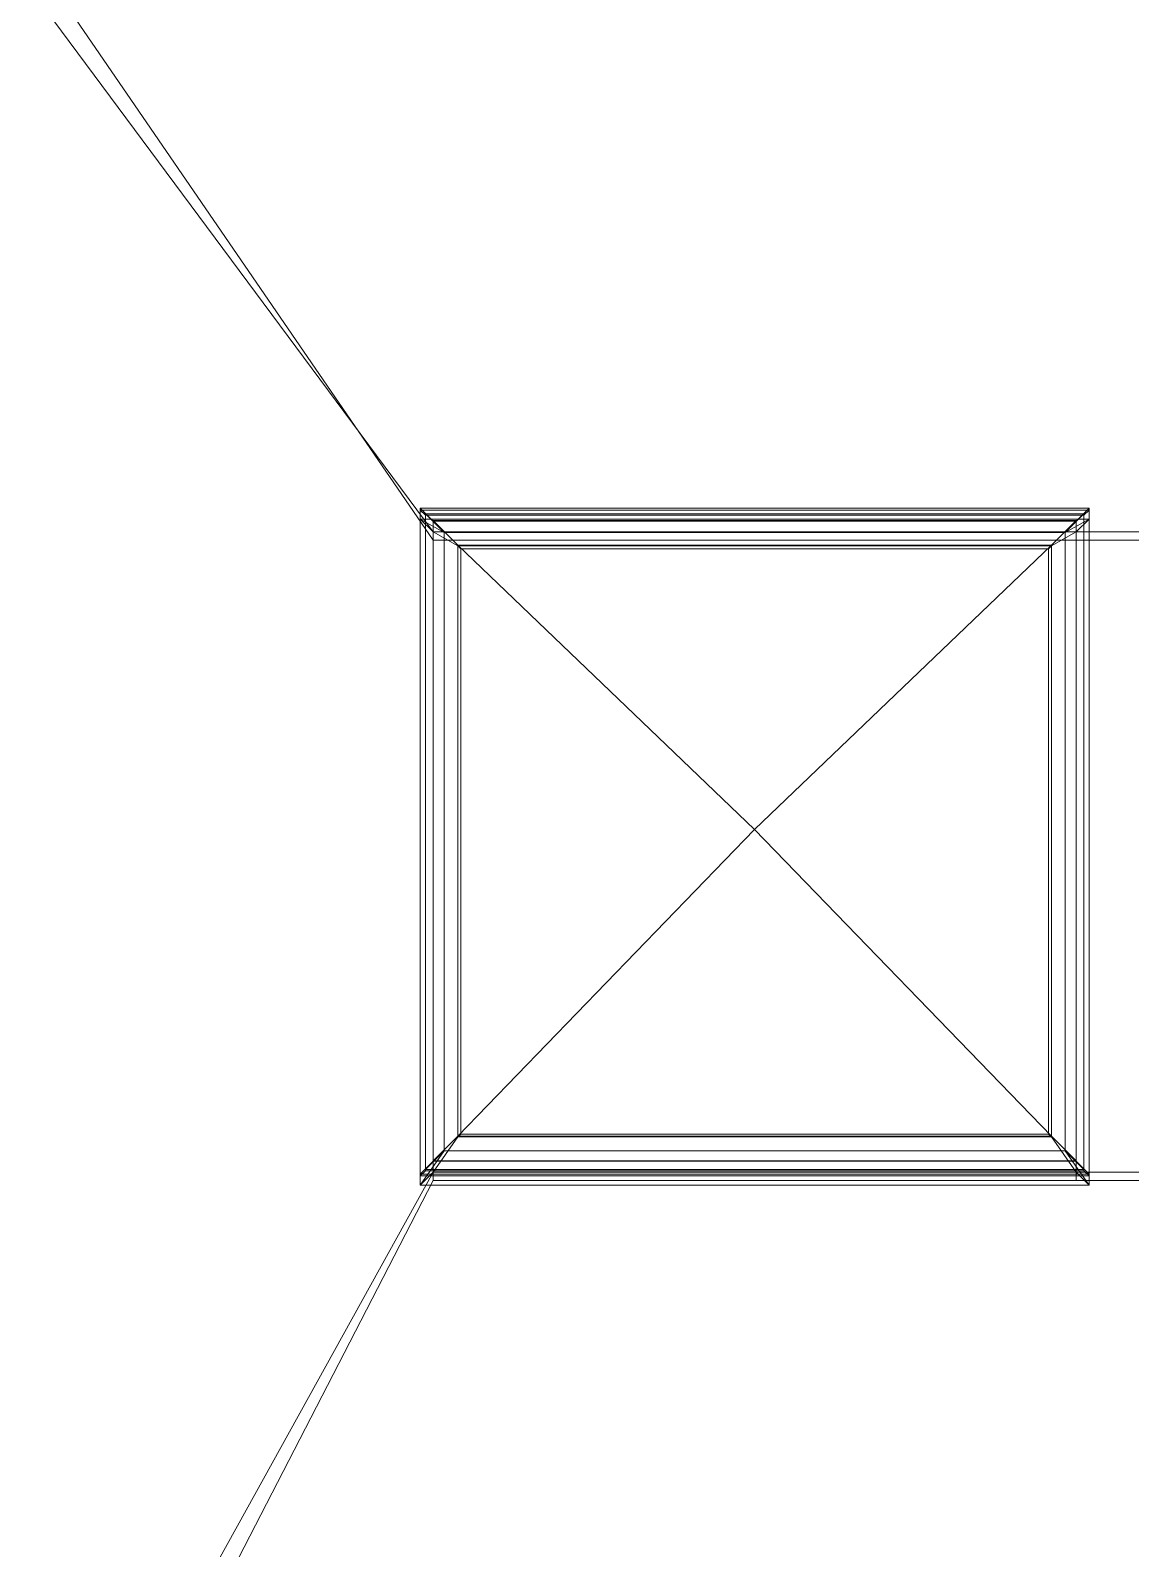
# Model space of a CAD drawing. Header units: millimetres. Extents: x -40035 to 35850, y -22604 to 20487.
# Drawn here: x -37897 to -35758, y 1076 to 4028 of the extents above; entities that cross this region are included whole.
import ezdxf

# ---------------------------------------------------------------- set-up
doc = ezdxf.new("R2010")
doc.units = ezdxf.units.MM
for name, color, linetype, lineweight in [('A-FLOR', 192, 'Continuous', 9), ('A-GLAZ', 151, 'Continuous', 9), ('A-ROOF', 132, 'Continuous', 9), ('S-FNDN', 32, 'Continuous', 9)]:
    doc.layers.add(name, color=color, linetype=linetype, lineweight=lineweight)

# ---------------------------------------------------------------- blocks, each defined once
blk = doc.blocks.new('Lichtkuppel Dach - Rechteckig - Spitz - 1_25 x 1_25-701672-_3D_')
at = {"layer": 'A-GLAZ'}
mesh = blk.add_polyface(dxfattribs=at)
corners = [(603.4, 603.4, 4410), (650.3, 650.3, 4180), (-650.3, 650.3, 4180), (-603.4, 603.4, 4410)]
mesh.append_faces([[corners[k] for k in face] for face in [(3, 0, 1, 2)]])
mesh = blk.add_polyface(dxfattribs=at)
corners = [(-650.3, -650.3, 4180), (-650.3, 650.3, 4180), (650.3, 650.3, 4180), (650.3, -650.3, 4180), (625, -625, 4180), (625, 625, 4180), (-625, 625, 4180), (-625, -625, 4180)]
mesh.append_faces([[corners[k] for k in face] for face in [(2, 5, 6, 1), (1, 6, 7, 0)]], dxfattribs={"vtx0": -1, "vtx2": -1})
mesh.append_faces([[corners[k] for k in face] for face in [(4, 5, 2, 3), (7, 4, 3, 0)]], dxfattribs={"vtx1": -1, "vtx3": -1})
mesh = blk.add_polyface(dxfattribs=at)
corners = [(-603.4, 603.4, 4410), (-650.3, 650.3, 4180), (-650.3, -650.3, 4180), (-603.4, -603.4, 4410)]
mesh.append_faces([[corners[k] for k in face] for face in [(3, 0, 1, 2)]])
mesh = blk.add_polyface(dxfattribs=at)
corners = [(650, 650, 4420), (650, 650, 4380), (-650, 650, 4380), (-650, 650, 4420)]
mesh.append_faces([[corners[k] for k in face] for face in [(3, 0, 1, 2)]])
mesh = blk.add_polyface(dxfattribs=at)
corners = [(-650, -650, 4380), (-650, 650, 4380), (650, 650, 4380), (650, -650, 4380), (640, -640, 4380), (640, 640, 4380), (-640, 640, 4380), (-640, -640, 4380)]
mesh.append_faces([[corners[k] for k in face] for face in [(2, 5, 6, 1), (1, 6, 7, 0)]], dxfattribs={"vtx0": -1, "vtx2": -1})
mesh.append_faces([[corners[k] for k in face] for face in [(4, 5, 2, 3), (7, 4, 3, 0)]], dxfattribs={"vtx1": -1, "vtx3": -1})
mesh = blk.add_polyface(dxfattribs=at)
corners = [(-650, 650, 4420), (-650, 650, 4380), (-650, -650, 4380), (-650, -650, 4420)]
mesh.append_faces([[corners[k] for k in face] for face in [(3, 0, 1, 2)]])
mesh = blk.add_polyface(dxfattribs=at)
corners = [(650, -650, 4420), (650, 650, 4420), (-650, 650, 4420), (-650, -650, 4420), (-625, -625, 4420), (-625, 625, 4420), (625, 625, 4420), (625, -625, 4420)]
mesh.append_faces([[corners[k] for k in face] for face in [(2, 5, 6, 1), (1, 6, 7, 0)]], dxfattribs={"vtx0": -1, "vtx2": -1})
mesh.append_faces([[corners[k] for k in face] for face in [(4, 5, 2, 3), (7, 4, 3, 0)]], dxfattribs={"vtx1": -1, "vtx3": -1})
mesh = blk.add_polyface(dxfattribs=at)
corners = [(603.4, -603.4, 4410), (650.3, -650.3, 4180), (650.3, 650.3, 4180), (603.4, 603.4, 4410)]
mesh.append_faces([[corners[k] for k in face] for face in [(3, 0, 1, 2)]])
mesh = blk.add_polyface(dxfattribs=at)
corners = [(650, -650, 4420), (650, -650, 4380), (650, 650, 4380), (650, 650, 4420)]
mesh.append_faces([[corners[k] for k in face] for face in [(0, 1, 2, 3)]])
mesh = blk.add_polyface(dxfattribs=at)
corners = [(640, 640, 4380), (640, 640, 4410), (-640, 640, 4410), (-640, 640, 4380)]
mesh.append_faces([[corners[k] for k in face] for face in [(3, 0, 1, 2)]])
mesh = blk.add_polyface(dxfattribs=at)
corners = [(-640, -640, 4410), (-640, 640, 4410), (640, 640, 4410), (640, -640, 4410), (603.4, -603.4, 4410), (603.4, 603.4, 4410), (-603.4, 603.4, 4410), (-603.4, -603.4, 4410)]
mesh.append_faces([[corners[k] for k in face] for face in [(2, 5, 6, 1), (1, 6, 7, 0)]], dxfattribs={"vtx0": -1, "vtx2": -1})
mesh.append_faces([[corners[k] for k in face] for face in [(4, 5, 2, 3), (7, 4, 3, 0)]], dxfattribs={"vtx1": -1, "vtx3": -1})
mesh = blk.add_polyface(dxfattribs=at)
corners = [(-640, 640, 4380), (-640, 640, 4410), (-640, -640, 4410), (-640, -640, 4380)]
mesh.append_faces([[corners[k] for k in face] for face in [(3, 0, 1, 2)]])
mesh = blk.add_polyface(dxfattribs=at)
corners = [(625, 625, 4180), (577, 577, 4416.1), (-577, 577, 4416.1), (-625, 625, 4180)]
mesh.append_faces([[corners[k] for k in face] for face in [(0, 1, 2, 3)]])
mesh = blk.add_polyface(dxfattribs=at)
corners = [(625, 625, 4430), (625, 625, 4420), (-625, 625, 4420), (-625, 625, 4430)]
mesh.append_faces([[corners[k] for k in face] for face in [(0, 1, 2, 3)]])
mesh = blk.add_polyface(dxfattribs=at)
corners = [(-625, 625, 4180), (-577, 577, 4416.1), (-577, -577, 4416.1), (-625, -625, 4180)]
mesh.append_faces([[corners[k] for k in face] for face in [(0, 1, 2, 3)]])
mesh = blk.add_polyface(dxfattribs=at)
corners = [(-625, 625, 4430), (-625, 625, 4420), (-625, -625, 4420), (-625, -625, 4430)]
mesh.append_faces([[corners[k] for k in face] for face in [(0, 1, 2, 3)]])
mesh = blk.add_polyface(dxfattribs=at)
corners = [(625, -625, 4430), (625, 625, 4430), (-625, 625, 4430), (-625, -625, 4430), (-576.9, -576.9, 4430), (-576.9, 576.9, 4430), (576.9, 576.9, 4430), (576.9, -576.9, 4430)]
mesh.append_faces([[corners[k] for k in face] for face in [(2, 5, 6, 1), (1, 6, 7, 0)]], dxfattribs={"vtx0": -1, "vtx2": -1})
mesh.append_faces([[corners[k] for k in face] for face in [(4, 5, 2, 3), (7, 4, 3, 0)]], dxfattribs={"vtx1": -1, "vtx3": -1})
mesh = blk.add_polyface(dxfattribs=at)
corners = [(625, -625, 4180), (577, -577, 4416.1), (577, 577, 4416.1), (625, 625, 4180)]
mesh.append_faces([[corners[k] for k in face] for face in [(0, 1, 2, 3)]])
mesh = blk.add_polyface(dxfattribs=at)
corners = [(625, -625, 4430), (625, -625, 4420), (625, 625, 4420), (625, 625, 4430)]
mesh.append_faces([[corners[k] for k in face] for face in [(0, 1, 2, 3)]])
mesh = blk.add_polyface(dxfattribs=at)
corners = [(640, -640, 4380), (640, -640, 4410), (640, 640, 4410), (640, 640, 4380)]
mesh.append_faces([[corners[k] for k in face] for face in [(3, 0, 1, 2)]])
mesh = blk.add_polyface(dxfattribs=at)
corners = [(-577, -577, 4416.1), (-577, 577, 4416.1), (577, 577, 4416.1), (577, -577, 4416.1), (571.3, -571.3, 4416.1), (571.3, 571.3, 4416.1), (-571.3, 571.3, 4416.1), (-571.3, -571.3, 4416.1)]
mesh.append_faces([[corners[k] for k in face] for face in [(2, 5, 6, 1), (1, 6, 7, 0)]], dxfattribs={"vtx0": -1, "vtx2": -1})
mesh.append_faces([[corners[k] for k in face] for face in [(4, 5, 2, 3), (7, 4, 3, 0)]], dxfattribs={"vtx1": -1, "vtx3": -1})
at = {"layer": 'A-GLAZ', "transparency": 33554496}
mesh = blk.add_polyface(dxfattribs=at)
corners = [(576.9, 576.9, 4430), (-576.9, 576.9, 4430), (0, 0, 4680)]
mesh.append_faces([[corners[k] for k in face] for face in [(1, 2, 0)]])
mesh = blk.add_polyface(dxfattribs=at)
corners = [(-576.9, 576.9, 4430), (576.9, 576.9, 4430), (576.9, -576.9, 4430), (-576.9, -576.9, 4430)]
mesh.append_faces([[corners[k] for k in face] for face in [(2, 3, 0, 1)]])
mesh = blk.add_polyface(dxfattribs=at)
corners = [(-576.9, 576.9, 4430), (-576.9, -576.9, 4430), (0, 0, 4680)]
mesh.append_faces([[corners[k] for k in face] for face in [(2, 0, 1)]])
at = {"layer": 'A-GLAZ'}
mesh = blk.add_polyface(dxfattribs=at)
corners = [(571.3, 571.3, 4416.1), (576.9, 576.9, 4430), (-576.9, 576.9, 4430), (-571.3, 571.3, 4416.1)]
mesh.append_faces([[corners[k] for k in face] for face in [(3, 0, 1, 2)]])
mesh = blk.add_polyface(dxfattribs=at)
corners = [(-571.3, 571.3, 4416.1), (-576.9, 576.9, 4430), (-576.9, -576.9, 4430), (-571.3, -571.3, 4416.1)]
mesh.append_faces([[corners[k] for k in face] for face in [(3, 0, 1, 2)]])
at = {"layer": 'A-GLAZ', "transparency": 33554496}
mesh = blk.add_polyface(dxfattribs=at)
corners = [(576.9, -576.9, 4430), (576.9, 576.9, 4430), (0, 0, 4680)]
mesh.append_faces([[corners[k] for k in face] for face in [(1, 2, 0)]])
at = {"layer": 'A-GLAZ'}
mesh = blk.add_polyface(dxfattribs=at)
corners = [(571.3, -571.3, 4416.1), (576.9, -576.9, 4430), (576.9, 576.9, 4430), (571.3, 571.3, 4416.1)]
mesh.append_faces([[corners[k] for k in face] for face in [(3, 0, 1, 2)]])
at = {"layer": 'A-GLAZ', "transparency": 33554496}
mesh = blk.add_polyface(dxfattribs=at)
corners = [(-576.9, -576.9, 4430), (576.9, -576.9, 4430), (0, 0, 4680)]
mesh.append_faces([[corners[k] for k in face] for face in [(2, 0, 1)]])
at = {"layer": 'A-GLAZ'}
mesh = blk.add_polyface(dxfattribs=at)
corners = [(-625, -625, 4180), (-577, -577, 4416.1), (577, -577, 4416.1), (625, -625, 4180)]
mesh.append_faces([[corners[k] for k in face] for face in [(0, 1, 2, 3)]])
mesh = blk.add_polyface(dxfattribs=at)
corners = [(-571.3, -571.3, 4416.1), (-576.9, -576.9, 4430), (576.9, -576.9, 4430), (571.3, -571.3, 4416.1)]
mesh.append_faces([[corners[k] for k in face] for face in [(3, 0, 1, 2)]])
mesh = blk.add_polyface(dxfattribs=at)
corners = [(-603.4, -603.4, 4410), (-650.3, -650.3, 4180), (650.3, -650.3, 4180), (603.4, -603.4, 4410)]
mesh.append_faces([[corners[k] for k in face] for face in [(3, 0, 1, 2)]])
mesh = blk.add_polyface(dxfattribs=at)
corners = [(-640, -640, 4380), (-640, -640, 4410), (640, -640, 4410), (640, -640, 4380)]
mesh.append_faces([[corners[k] for k in face] for face in [(3, 0, 1, 2)]])
mesh = blk.add_polyface(dxfattribs=at)
corners = [(-625, -625, 4430), (-625, -625, 4420), (625, -625, 4420), (625, -625, 4430)]
mesh.append_faces([[corners[k] for k in face] for face in [(3, 0, 1, 2)]])
mesh = blk.add_polyface(dxfattribs=at)
corners = [(-650, -650, 4420), (-650, -650, 4380), (650, -650, 4380), (650, -650, 4420)]
mesh.append_faces([[corners[k] for k in face] for face in [(3, 0, 1, 2)]])

msp = doc.modelspace()

# ---------------------------------------------------------------- block references
at = {"layer": 'A-GLAZ', "extrusion": (0, 0.088547, 0.996072), "rotation": 180}
msp.add_blockref('Lichtkuppel Dach - Rechteckig - Spitz - 1_25 x 1_25-701672-_3D_', (36488.5, -1638.5, 4833.9), dxfattribs=at)

# ---------------------------------------------------------------- meshes
at = {"layer": 'A-FLOR'}
mesh = msp.add_polyface(dxfattribs=at)
corners = [(35708.4, -19573, 4300), (35708.4, 15367.4, 4300), (22023.4, 15367.4, 4300), (22023.4, 18917.4, 4300), (-33711.6, 18917.4, 4300), (-33711.6, 6517.4, 4300), (-39715.4, 6517.4, 4300), (-39715.4, 2191.3, 4300), (-39591.6, 2191.3, 4300), (-39591.6, 6397.4, 4300), (21318.4, 6397.4, 4300), (21318.4, -767.6, 4300), (20018.4, -767.6, 4300), (20018.4, -2467.6, 4300), (21083.4, -2467.6, 4300), (21083.4, -2287.6, 4300), (21318.4, -2287.6, 4300), (21318.4, -11702.6, 4300), (-39591.6, -11702.6, 4300), (-39591.6, -1458.7, 4300), (-39715.4, -1458.7, 4300), (-39715.4, -11822.6, 4300), (-33714.6, -11822.6, 4300), (-33714.6, -21222.6, 4300), (-31115.5, -21222.6, 4300), (-30206.2, -22450.3, 4300), (-28926.2, -22450.3, 4300), (-27996.5, -21222.6, 4300), (-7441.6, -21222.6, 4300), (-6513.1, -22476.2, 4300), (-5153.1, -22476.2, 4300), (-4203.9, -21222.6, 4300), (16285.4, -21222.6, 4300), (17202, -22460.1, 4300), (18551.8, -22460.1, 4300), (19488.9, -21222.6, 4300), (22024.6, -21222.6, 4300), (22024.6, -19573, 4300), (22144.6, -19573, 4300), (22144.6, -11942.6, 4300), (28098.4, -11942.6, 4300), (28098.4, 6606.5, 4300), (22168.9, 6606.5, 4300), (22168.9, 7667.4, 4300), (28098.4, 7667.4, 4300), (28098.4, 7684.4, 4300), (29453.4, 7684.4, 4300), (29453.4, -13074.8, 4300), (28098.4, -13074.8, 4300), (23360.7, -13074.8, 4300), (23360.7, -19573, 4300), (-33594.6, -12527.6, 4300), (-32514.6, -12527.6, 4300), (-32514.6, -11942.6, 4300), (-28326.7, -11942.6, 4300), (-28326.7, -14852.6, 4300), (-33594.6, -14852.6, 4300), (-33591.6, 9482.4, 4300), (-28884.6, 9482.4, 4300), (-28884.6, 6637.4, 4300), (-32514.6, 6637.4, 4300), (-32514.6, 7197.4, 4300), (-32914.6, 7197.4, 4300), (-32914.6, 7162.4, 4300), (-33591.6, 7162.4, 4300), (-8951.7, 6617.4, 4300), (-28414.6, 6617.4, 4300), (-28414.6, 9482.4, 4300), (-8951.7, 9482.4, 4300)]
mesh.append_faces([[corners[k] for k in face] for face in [(9, 6, 7, 8), (63, 60, 61, 62)]], dxfattribs={"vtx0": -1})
mesh.append_faces([[corners[k] for k in face] for face in [(31, 17, 54), (16, 41, 11, 15), (58, 67, 4, 57)]], dxfattribs={"vtx0": -1, "vtx1": -1, "vtx2": -1})
mesh.append_faces([[corners[k] for k in face] for face in [(28, 31, 54, 55), (55, 24, 27, 28), (5, 66, 59, 60)]], dxfattribs={"vtx0": -1, "vtx1": -1, "vtx3": -1})
mesh.append_faces([[corners[k] for k in face] for face in [(56, 23, 24, 55), (18, 21, 22, 17), (42, 10, 11, 41), (65, 9, 10), (16, 40, 41), (2, 45, 46, 1), (59, 66, 67, 58), (5, 64, 57, 4), (9, 5, 6)]], dxfattribs={"vtx0": -1, "vtx2": -1})
mesh.append_faces([[corners[k] for k in face] for face in [(17, 31, 32, 37), (22, 53, 54, 17), (10, 42, 43, 2)]], dxfattribs={"vtx0": -1, "vtx2": -1, "vtx3": -1})
mesh.append_faces([[corners[k] for k in face] for face in [(68, 2, 3, 4)]], dxfattribs={"vtx0": -1, "vtx3": -1})
mesh.append_faces([[corners[k] for k in face] for face in [(20, 21, 18, 19)]], dxfattribs={"vtx1": -1})
mesh.append_faces([[corners[k] for k in face] for face in [(50, 0, 47), (11, 12, 15), (67, 68, 4)]], dxfattribs={"vtx1": -1, "vtx2": -1})
mesh.append_faces([[corners[k] for k in face] for face in [(68, 65, 10, 2), (65, 66, 5, 9), (63, 64, 5, 60)]], dxfattribs={"vtx1": -1, "vtx2": -1, "vtx3": -1})
mesh.append_faces([[corners[k] for k in face] for face in [(39, 40, 16, 17), (46, 47, 0, 1), (56, 51, 22, 23)]], dxfattribs={"vtx1": -1, "vtx3": -1})
mesh.append_faces([[corners[k] for k in face] for face in [(48, 49, 50, 47), (13, 14, 15, 12)]], dxfattribs={"vtx2": -1})
mesh.append_faces([[corners[k] for k in face] for face in [(35, 36, 37, 32), (37, 38, 39, 17), (51, 52, 53, 22), (43, 44, 45, 2)]], dxfattribs={"vtx2": -1, "vtx3": -1})
mesh.append_faces([[corners[k] for k in face] for face in [(32, 33, 34, 35), (28, 29, 30, 31), (24, 25, 26, 27)]], dxfattribs={"vtx3": -1})
mesh = msp.add_polyface(dxfattribs=at)
corners = [(22023.4, 18917.4, 4000), (22023.4, 15367.4, 4000), (35708.4, 15367.4, 4000), (35708.4, -19573, 4000), (23360.7, -19573, 4000), (23360.7, -13074.8, 4000), (28098.4, -13074.8, 4000), (29453.4, -13074.8, 4000), (29453.4, 7684.4, 4000), (28098.4, 7684.4, 4000), (28098.4, 7667.4, 4000), (22168.9, 7667.4, 4000), (22168.9, 6606.5, 4000), (28098.4, 6606.5, 4000), (28098.4, -11942.6, 4000), (22144.6, -11942.6, 4000), (22144.6, -19573, 4000), (22024.6, -19573, 4000), (22024.6, -21222.6, 4000), (19488.9, -21222.6, 4000), (18551.8, -22460.1, 4000), (17202, -22460.1, 4000), (16285.4, -21222.6, 4000), (-4203.9, -21222.6, 4000), (-5153.1, -22476.2, 4000), (-6513.1, -22476.2, 4000), (-7441.6, -21222.6, 4000), (-27996.5, -21222.6, 4000), (-28926.2, -22450.3, 4000), (-30206.2, -22450.3, 4000), (-31115.5, -21222.6, 4000), (-33714.6, -21222.6, 4000), (-33714.6, -11822.6, 4000), (-39715.4, -11822.6, 4000), (-39715.4, -1458.7, 4000), (-39591.6, -1458.7, 4000), (-39591.6, -11702.6, 4000), (21318.4, -11702.6, 4000), (21318.4, -2287.6, 4000), (21083.4, -2287.6, 4000), (21083.4, -2467.6, 4000), (20018.4, -2467.6, 4000), (20018.4, -767.6, 4000), (21318.4, -767.6, 4000), (21318.4, 6397.4, 4000), (-39591.6, 6397.4, 4000), (-39591.6, 2191.3, 4000), (-39715.4, 2191.3, 4000), (-39715.4, 6517.4, 4000), (-33711.6, 6517.4, 4000), (-33711.6, 18917.4, 4000), (-32514.6, -12527.6, 4000), (-33594.6, -12527.6, 4000), (-33594.6, -14852.6, 4000), (-28326.7, -14852.6, 4000), (-28326.7, -11942.6, 4000), (-32514.6, -11942.6, 4000), (-28884.6, 9482.4, 4000), (-33591.6, 9482.4, 4000), (-33591.6, 7162.4, 4000), (-32914.6, 7162.4, 4000), (-32914.6, 7197.4, 4000), (-32514.6, 7197.4, 4000), (-32514.6, 6637.4, 4000), (-28884.6, 6637.4, 4000), (-28414.6, 6617.4, 4000), (-8951.7, 6617.4, 4000), (-8951.7, 9482.4, 4000), (-28414.6, 9482.4, 4000)]
mesh.append_faces([[corners[k] for k in face] for face in [(6, 4, 5), (30, 28, 29), (36, 33, 34, 35)]], dxfattribs={"vtx0": -1})
mesh.append_faces([[corners[k] for k in face] for face in [(33, 36, 32)]], dxfattribs={"vtx0": -1, "vtx1": -1})
mesh.append_faces([[corners[k] for k in face] for face in [(23, 26, 55, 37)]], dxfattribs={"vtx0": -1, "vtx1": -1, "vtx2": -1, "vtx3": -1})
mesh.append_faces([[corners[k] for k in face] for face in [(30, 54, 27, 28), (43, 13, 38, 39), (50, 68, 57, 58)]], dxfattribs={"vtx0": -1, "vtx1": -1, "vtx3": -1})
mesh.append_faces([[corners[k] for k in face] for face in [(7, 3, 4, 6), (38, 14, 15, 37), (3, 7, 8, 2), (53, 31, 32, 52), (39, 42, 43)]], dxfattribs={"vtx0": -1, "vtx2": -1})
mesh.append_faces([[corners[k] for k in face] for face in [(32, 36, 37, 55), (49, 65, 66, 45), (67, 0, 1, 44), (49, 63, 64, 65), (49, 59, 60, 63)]], dxfattribs={"vtx0": -1, "vtx2": -1, "vtx3": -1})
mesh.append_faces([[corners[k] for k in face] for face in [(47, 48, 45, 46), (62, 63, 60, 61)]], dxfattribs={"vtx1": -1})
mesh.append_faces([[corners[k] for k in face] for face in [(55, 56, 32), (13, 14, 38), (66, 67, 44), (44, 45, 66), (48, 49, 45)]], dxfattribs={"vtx1": -1, "vtx2": -1})
mesh.append_faces([[corners[k] for k in face] for face in [(22, 23, 37, 17), (11, 12, 44, 1)]], dxfattribs={"vtx1": -1, "vtx2": -1, "vtx3": -1})
mesh.append_faces([[corners[k] for k in face] for face in [(30, 31, 53, 54), (26, 27, 54, 55), (43, 44, 12, 13), (8, 9, 1, 2), (50, 0, 67, 68), (68, 65, 64, 57), (58, 59, 49, 50)]], dxfattribs={"vtx1": -1, "vtx3": -1})
mesh.append_faces([[corners[k] for k in face] for face in [(20, 21, 22, 19), (24, 25, 26, 23)]], dxfattribs={"vtx2": -1})
mesh.append_faces([[corners[k] for k in face] for face in [(17, 18, 19, 22), (15, 16, 17, 37), (56, 51, 52, 32), (9, 10, 11, 1)]], dxfattribs={"vtx2": -1, "vtx3": -1})
mesh.append_faces([[corners[k] for k in face] for face in [(39, 40, 41, 42)]], dxfattribs={"vtx3": -1})
at = {"layer": 'A-ROOF'}
mesh = msp.add_polyface(dxfattribs=at)
corners = [(27844.3, -2652.6, 9285.2), (27858.4, 6397.4, 8480.7), (-39595.4, 6397.4, 8480.7), (-39581.4, -2652.6, 9285.2), (10886.5, 3052.8, 8778), (12136.5, 3052.8, 8778), (12136.5, 1807.7, 8888.7), (10886.5, 1807.7, 8888.7), (4886.5, 3052.8, 8778), (6136.5, 3052.8, 8778), (6136.5, 1807.7, 8888.7), (4886.5, 1807.7, 8888.7), (-31113.5, 3052.8, 8778), (-29863.5, 3052.8, 8778), (-29863.5, 1807.7, 8888.7), (-31113.5, 1807.7, 8888.7), (-25113.5, 3052.8, 8778), (-23863.5, 3052.8, 8778), (-23863.5, 1807.7, 8888.7), (-25113.5, 1807.7, 8888.7), (-19113.5, 3052.8, 8778), (-17863.5, 3052.8, 8778), (-17863.5, 1807.7, 8888.7), (-19113.5, 1807.7, 8888.7), (-13113.5, 3052.8, 8778), (-11863.5, 3052.8, 8778), (-11863.5, 1807.7, 8888.7), (-13113.5, 1807.7, 8888.7), (-7113.5, 3052.8, 8778), (-5863.5, 3052.8, 8778), (-5863.5, 1807.7, 8888.7), (-7113.5, 1807.7, 8888.7), (-1113.5, 3052.8, 8778), (136.5, 3052.8, 8778), (136.5, 1807.7, 8888.7), (-1113.5, 1807.7, 8888.7), (16886.5, 3052.8, 8778), (18136.5, 3052.8, 8778), (18136.5, 1807.7, 8888.7), (16886.5, 1807.7, 8888.7), (22886.5, 3052.8, 8778), (24136.5, 3052.8, 8778), (24136.5, 1807.7, 8888.7), (22886.5, 1807.7, 8888.7), (-37113.5, 3052.8, 8778), (-35863.5, 3052.8, 8778), (-35863.5, 1807.7, 8888.7), (-37113.5, 1807.7, 8888.7)]
mesh.append_faces([[corners[k] for k in face] for face in [(19, 3, 18)]], dxfattribs={"vtx0": -1, "vtx1": -1})
mesh.append_faces([[corners[k] for k in face] for face in [(39, 6, 0, 38), (35, 30, 0, 34), (25, 28, 2, 24), (21, 24, 2), (13, 16, 2, 12), (23, 18, 3, 22), (27, 22, 3)]], dxfattribs={"vtx0": -1, "vtx1": -1, "vtx2": -1})
mesh.append_faces([[corners[k] for k in face] for face in [(1, 41, 42, 0), (29, 1, 2, 28), (32, 29, 30, 35), (24, 21, 22, 27), (28, 25, 26, 31), (20, 17, 18, 23), (12, 45, 46, 15), (16, 13, 14, 19), (2, 16, 17)]], dxfattribs={"vtx0": -1, "vtx2": -1})
mesh.append_faces([[corners[k] for k in face] for face in [(0, 42, 43, 38), (0, 6, 7, 10), (0, 10, 11, 34), (2, 44, 45, 12)]], dxfattribs={"vtx0": -1, "vtx2": -1, "vtx3": -1})
mesh.append_faces([[corners[k] for k in face] for face in [(40, 41, 1, 37), (36, 37, 1, 5), (4, 5, 1, 9), (8, 9, 1, 33), (32, 33, 1, 29), (20, 21, 2, 17), (26, 27, 3, 31), (14, 15, 3, 19), (46, 47, 3, 15)]], dxfattribs={"vtx1": -1, "vtx2": -1, "vtx3": -1})
mesh.append_faces([[corners[k] for k in face] for face in [(43, 40, 37, 38), (39, 36, 5, 6), (7, 4, 9, 10), (11, 8, 33, 34), (3, 0, 30, 31), (47, 44, 2, 3)]], dxfattribs={"vtx1": -1, "vtx3": -1})
mesh = msp.add_polyface(dxfattribs=at)
corners = [(27681.5, 6397.4, 8300), (27667.5, -2652.6, 9104.5), (-39404.5, -2652.6, 9104.5), (-39418.6, 6397.4, 8300), (12136.5, 3036.8, 8598.7), (10886.5, 3036.8, 8598.7), (10886.5, 1791.8, 8709.4), (12136.5, 1791.8, 8709.4), (6136.5, 3036.8, 8598.7), (4886.5, 3036.8, 8598.7), (4886.5, 1791.8, 8709.4), (6136.5, 1791.8, 8709.4), (-29863.5, 3036.8, 8598.7), (-31113.5, 3036.8, 8598.7), (-31113.5, 1791.8, 8709.4), (-29863.5, 1791.8, 8709.4), (-23863.5, 3036.8, 8598.7), (-25113.5, 3036.8, 8598.7), (-25113.5, 1791.8, 8709.4), (-23863.5, 1791.8, 8709.4), (-17863.5, 3036.8, 8598.7), (-19113.5, 3036.8, 8598.7), (-19113.5, 1791.8, 8709.4), (-17863.5, 1791.8, 8709.4), (-11863.5, 3036.8, 8598.7), (-13113.5, 3036.8, 8598.7), (-13113.5, 1791.8, 8709.4), (-11863.5, 1791.8, 8709.4), (-5863.5, 3036.8, 8598.7), (-7113.5, 3036.8, 8598.7), (-7113.5, 1791.8, 8709.4), (-5863.5, 1791.8, 8709.4), (136.5, 3036.8, 8598.7), (-1113.5, 3036.8, 8598.7), (-1113.5, 1791.8, 8709.4), (136.5, 1791.8, 8709.4), (18136.5, 3036.8, 8598.7), (16886.5, 3036.8, 8598.7), (16886.5, 1791.8, 8709.4), (18136.5, 1791.8, 8709.4), (24136.5, 3036.8, 8598.7), (22886.5, 3036.8, 8598.7), (22886.5, 1791.8, 8709.4), (24136.5, 1791.8, 8709.4), (-35863.5, 3036.8, 8598.7), (-37113.5, 3036.8, 8598.7), (-37113.5, 1791.8, 8709.4), (-35863.5, 1791.8, 8709.4)]
mesh.append_faces([[corners[k] for k in face] for face in [(19, 2, 18)]], dxfattribs={"vtx0": -1, "vtx1": -1})
mesh.append_faces([[corners[k] for k in face] for face in [(10, 1, 35), (3, 25, 20), (2, 23, 26)]], dxfattribs={"vtx0": -1, "vtx1": -1, "vtx2": -1})
mesh.append_faces([[corners[k] for k in face] for face in [(1, 7, 38, 39), (1, 31, 34, 35), (3, 29, 24, 25), (3, 17, 12, 13), (2, 19, 22, 23)]], dxfattribs={"vtx0": -1, "vtx1": -1, "vtx3": -1})
mesh.append_faces([[corners[k] for k in face] for face in [(36, 41, 42, 39), (4, 37, 38, 7), (8, 5, 6, 11), (32, 9, 10, 35), (1, 6, 7), (31, 1, 2, 30), (3, 45, 46, 2)]], dxfattribs={"vtx0": -1, "vtx2": -1})
mesh.append_faces([[corners[k] for k in face] for face in [(0, 40, 41, 36), (0, 36, 37, 4), (0, 4, 5, 8), (0, 8, 9, 32), (0, 32, 33, 28), (1, 10, 11, 6), (3, 20, 21, 16), (2, 26, 27, 30), (2, 14, 15, 18), (2, 46, 47, 14)]], dxfattribs={"vtx0": -1, "vtx2": -1, "vtx3": -1})
mesh.append_faces([[corners[k] for k in face] for face in [(16, 17, 3)]], dxfattribs={"vtx1": -1, "vtx2": -1})
mesh.append_faces([[corners[k] for k in face] for face in [(42, 43, 1, 39), (44, 45, 3, 13)]], dxfattribs={"vtx1": -1, "vtx2": -1, "vtx3": -1})
mesh.append_faces([[corners[k] for k in face] for face in [(43, 40, 0, 1), (3, 0, 28, 29), (31, 28, 33, 34), (23, 20, 25, 26), (27, 24, 29, 30), (19, 16, 21, 22), (47, 44, 13, 14), (15, 12, 17, 18)]], dxfattribs={"vtx1": -1, "vtx3": -1})
mesh = msp.add_polyface(dxfattribs=at)
corners = [(-37113.5, 3052.8, 8778), (-37113.5, 3036.8, 8598.7), (-35863.5, 3036.8, 8598.7), (-35863.5, 3052.8, 8778)]
mesh.append_faces([[corners[k] for k in face] for face in [(3, 0, 1, 2)]])
mesh = msp.add_polyface(dxfattribs=at)
corners = [(-37113.5, 3036.8, 8598.7), (-37113.5, 3052.8, 8778), (-37113.5, 1807.7, 8888.7), (-37113.5, 1791.8, 8709.4)]
mesh.append_faces([[corners[k] for k in face] for face in [(1, 2, 3, 0)]])
mesh = msp.add_polyface(dxfattribs=at)
corners = [(-35863.5, 3052.8, 8778), (-35863.5, 3036.8, 8598.7), (-35863.5, 1791.8, 8709.4), (-35863.5, 1807.7, 8888.7)]
mesh.append_faces([[corners[k] for k in face] for face in [(3, 0, 1, 2)]])
mesh = msp.add_polyface(dxfattribs=at)
corners = [(-37113.5, 1791.8, 8709.4), (-37113.5, 1807.7, 8888.7), (-35863.5, 1807.7, 8888.7), (-35863.5, 1791.8, 8709.4)]
mesh.append_faces([[corners[k] for k in face] for face in [(1, 2, 3, 0)]])
at = {"layer": 'S-FNDN'}
mesh = msp.add_polyface(dxfattribs=at)
corners = [(-33835.4, 6637.4, -1400), (-33835.4, 7349.3, -1400), (-33835.4, 8977.2, -1400), (-33835.4, 19037.4, -1400), (22144.6, 19037.4, -1400), (22144.6, 15367.4, -1400), (35704.6, 15367.4, -1400), (35704.6, -19572.6, -1400), (22144.6, -19572.6, -1400), (22144.6, -21342.6, -1400), (19541.2, -21342.6, -1400), (16218.6, -21342.6, -1400), (-4158.6, -21342.6, -1400), (-7441.6, -21342.6, -1400), (-33835.4, -21342.6, -1400), (-33835.4, -14330.7, -1400), (-33835.4, -12702.8, -1400), (-33835.4, -11942.6, -1400), (-39835.4, -11942.6, -1400), (-39835.4, 6637.4, -1400)]
mesh.append_faces([[corners[k] for k in face] for face in [(5, 2, 3, 4)]], dxfattribs={"vtx0": -1})
mesh.append_faces([[corners[k] for k in face] for face in [(5, 12, 1, 2)]], dxfattribs={"vtx0": -1, "vtx1": -1, "vtx3": -1})
mesh.append_faces([[corners[k] for k in face] for face in [(13, 16, 17, 0)]], dxfattribs={"vtx0": -1, "vtx2": -1, "vtx3": -1})
mesh.append_faces([[corners[k] for k in face] for face in [(11, 12, 5, 8)]], dxfattribs={"vtx1": -1, "vtx2": -1, "vtx3": -1})
mesh.append_faces([[corners[k] for k in face] for face in [(12, 13, 0, 1)]], dxfattribs={"vtx1": -1, "vtx3": -1})
mesh.append_faces([[corners[k] for k in face] for face in [(6, 7, 8, 5)]], dxfattribs={"vtx2": -1})
mesh.append_faces([[corners[k] for k in face] for face in [(13, 14, 15, 16), (8, 9, 10, 11), (17, 18, 19, 0)]], dxfattribs={"vtx3": -1})
mesh = msp.add_polyface(dxfattribs=at)
corners = [(-33835.4, 6637.4), (-39835.4, 6637.4), (-39835.4, -11942.6), (-33835.4, -11942.6), (-33835.4, -12702.8), (-33835.4, -14330.7), (-33835.4, -21342.6), (-7441.6, -21342.6), (-4158.6, -21342.6), (16218.6, -21342.6), (19541.2, -21342.6), (22144.6, -21342.6), (22144.6, -19572.6), (35704.6, -19572.6), (35704.6, 15367.4), (22144.6, 15367.4), (22144.6, 19037.4), (-33835.4, 19037.4), (-33835.4, 8977.2), (-33835.4, 7349.3)]
mesh.append_faces([[corners[k] for k in face] for face in [(7, 4, 5, 6)]], dxfattribs={"vtx0": -1})
mesh.append_faces([[corners[k] for k in face] for face in [(4, 7, 3)]], dxfattribs={"vtx0": -1, "vtx1": -1})
mesh.append_faces([[corners[k] for k in face] for face in [(8, 15, 19, 0), (0, 3, 7, 8)]], dxfattribs={"vtx0": -1, "vtx1": -1, "vtx3": -1})
mesh.append_faces([[corners[k] for k in face] for face in [(15, 8, 9, 12)]], dxfattribs={"vtx0": -1, "vtx2": -1, "vtx3": -1})
mesh.append_faces([[corners[k] for k in face] for face in [(17, 18, 15, 16), (14, 15, 12, 13)]], dxfattribs={"vtx1": -1})
mesh.append_faces([[corners[k] for k in face] for face in [(18, 19, 15)]], dxfattribs={"vtx1": -1, "vtx2": -1})
mesh.append_faces([[corners[k] for k in face] for face in [(1, 2, 3, 0), (10, 11, 12, 9)]], dxfattribs={"vtx2": -1})

doc.saveas('drawing.dxf')
